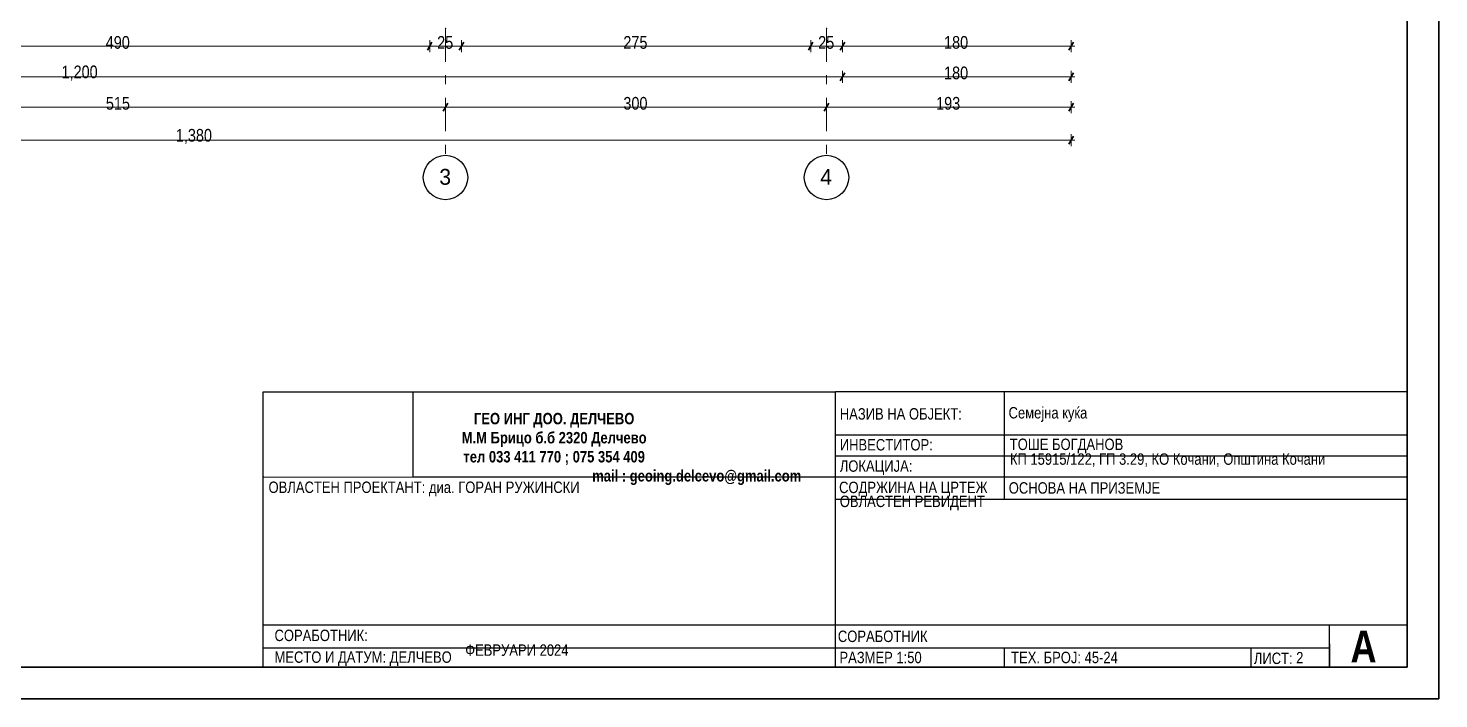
# Model space of a CAD drawing. Header units: millimetres. Extents: x -428 to 1070, y 0 to 421.
# Drawn here: x 197.9 to 420, y 0 to 105.6 of the extents above; entities that cross this region are included whole.
import ezdxf
from ezdxf.xclip import XClip

# ---------------------------------------------------------------- set-up
doc = ezdxf.new("R2010")
doc.units = ezdxf.units.MM
doc.header["$MEASUREMENT"] = 0
doc.header["$XCLIPFRAME"] = 0
doc.set_wipeout_variables(frame=1)
doc.linetypes.add('- Двойно прекъснати линии', pattern=[10.936111, 5.291667, -2.116667, 1.411111, -2.116667])
doc.linetypes.add('Wipeout_Contour', pattern=[1000, 0, -1000])
for name, color, linetype, lineweight, true_color in [('1', 7, 'Continuous', 13, 0x2b2b2b), ('45', 7, 'Continuous', 35, 0x404040), ('46', 7, 'Continuous', 35, 0x4e4e4e), ('65', 7, 'Continuous', 20, 0x4e4e4e), ('85', 7, 'Continuous', 20, 0x404040)]:
    doc.layers.add(name, color=color, linetype=linetype, lineweight=lineweight, true_color=true_color)
doc.layers.add('41', color=7, linetype='Continuous', lineweight=35)
doc.layers.add('7', color=7, linetype='Continuous', lineweight=25)
doc.styles.add('GENERATED_STYLE_4', font='GOTHIC.TTF')
doc.styles.add('GENERATED_STYLE_5', font='GOTHICB.TTF')
doc.styles.add('GENERATED_STYLE_6', font='GOTHIC.TTF')
picture_1 = doc.add_image_def('image1.jpg', size_in_pixel=(1216, 687))

# ---------------------------------------------------------------- blocks, each defined once
blk = doc.blocks.new('Drawing_1_1', base_point=(246.71, 41.62))
at = {"color": 254, "linetype": 'Wipeout_Contour', "lineweight": 0, "ltscale": 1001.123103}
blk.add_wipeout([(234.97, 34.99), (258.44, 34.99), (258.44, 48.25), (234.97, 48.25)], dxfattribs=at)
at = {"layer": '1', "color": 250, "lineweight": 13, "true_color": 0x2b2b2b}
image = blk.add_image(picture_1, insert=(234.97, 34.99), size_in_units=(23.47, 13.26), dxfattribs=at)
image.set_boundary_path([(-0.5, -0.5), (1215.5, 686.5)])
blk = doc.blocks.new('Drawing_2_1', base_point=(-1051.12, 152.34))
at = {"layer": '1', "color": 250, "linetype": '- Двойно прекъснати линии', "lineweight": 13, "true_color": 0x2b2b2b}
for p, q in [((263.58, 105.57), (263.58, 85.57)), ((323.58, 105.57), (323.58, 85.57))]:
    blk.add_line(p, q, dxfattribs=at)
for p in [(263.58, 105.57), (263.58, 105.57), (323.58, 105.57), (323.58, 105.57)]:
    blk.add_point(p, dxfattribs=at)
at = {"layer": '45', "color": 250, "linetype": 'Continuous', "lineweight": 35, "true_color": 0x404040}
for p, q in [((260.72, 102.11), (261.45, 103.36)), ((265.72, 102.11), (266.45, 103.36)), ((320.72, 102.11), (321.45, 103.36)), ((325.72, 102.11), (326.45, 103.36)), ((361.72, 102.11), (362.45, 103.36)), ((325.72, 97.3), (326.45, 98.55)), ((361.72, 97.3), (362.45, 98.55)), ((263.22, 92.51), (263.94, 93.76)), ((323.22, 92.51), (323.94, 93.76)), ((361.72, 92.51), (362.45, 93.76)), ((361.72, 87.32), (362.45, 88.57))]:
    blk.add_line(p, q, dxfattribs=at)
at = {"layer": '7', "color": 7, "linetype": 'Continuous', "lineweight": 25}
for centre in [(263.58, 82.07), (323.58, 82.07)]:
    blk.add_circle(centre, 3.5, dxfattribs=at)
at = {"layer": '85', "color": 250, "linetype": 'Continuous', "lineweight": 20, "true_color": 0x404040}
for p, q in [((261.09, 102.73), (163.04, 102.73)), ((261.09, 103.67), (261.09, 101.79)), ((266.09, 102.73), (261.09, 102.73)), ((266.09, 103.67), (266.09, 101.79)), ((321.09, 102.73), (266.09, 102.73)), ((321.09, 103.67), (321.09, 101.79)), ((326.09, 102.73), (321.09, 102.73)), ((326.09, 103.67), (326.09, 101.79)), ((362.09, 102.73), (326.09, 102.73)), ((362.09, 103.67), (362.09, 101.79)), ((362.7, 102.73), (362.09, 102.73)), ((326.09, 97.92), (86.09, 97.92)), ((326.09, 98.86), (326.09, 96.99)), ((362.09, 97.92), (326.09, 97.92)), ((362.09, 98.86), (362.09, 96.99)), ((362.7, 97.92), (362.09, 97.92)), ((263.58, 94.07), (263.58, 92.2)), ((323.58, 94.07), (323.58, 92.2)), ((362.09, 94.07), (362.09, 92.2)), ((263.58, 93.14), (160.58, 93.14)), ((323.58, 93.14), (263.58, 93.14)), ((362.09, 93.14), (323.58, 93.14)), ((362.7, 93.14), (362.09, 93.14)), ((362.09, 88.88), (362.09, 87.01)), ((362.09, 87.94), (86.09, 87.94)), ((362.7, 87.94), (362.09, 87.94))]:
    blk.add_line(p, q, dxfattribs=at)
at = {"layer": '1', "color": 250, "linetype": 'Continuous', "lineweight": 13, "true_color": 0x2b2b2b, "char_height": 2.5, "attachment_point": 1, "style": 'GENERATED_STYLE_6'}
for s, insert in [('\\A1;{\\pql;\\pt0;\\fCentury Gothic|b0|i0|c0|p34;3}', (262.6, 83.42)), ('\\A1;{\\pql;\\pt0;\\fCentury Gothic|b0|i0|c0|p34;4}', (322.6, 83.42))]:
    blk.add_mtext(s, dxfattribs=dict(at, insert=insert))
at = {"layer": '46', "color": 251, "linetype": 'Continuous', "lineweight": 35, "true_color": 0x4e4e4e, "char_height": 2, "attachment_point": 7, "style": 'GENERATED_STYLE_6'}
for s, insert in [('\\A1;{\\W0.850000x;\\pql;\\fCentury Gothic|b0|i0|c0|p34;490}', (210.07, 102.31)), ('\\A1;{\\W0.850000x;\\pql;\\fCentury Gothic|b0|i0|c0|p34;25}', (262.26, 102.31)), ('\\A1;{\\W0.850000x;\\pql;\\fCentury Gothic|b0|i0|c0|p34;275}', (291.59, 102.31)), ('\\A1;{\\W0.850000x;\\pql;\\fCentury Gothic|b0|i0|c0|p34;25}', (322.26, 102.31)), ('\\A1;{\\W0.850000x;\\pql;\\fCentury Gothic|b0|i0|c0|p34;180}', (342.09, 102.31)), ('\\A1;{\\W0.850000x;\\pql;\\fCentury Gothic|b0|i0|c0|p34;1,200}', (203.11, 97.32)), ('\\A1;{\\W0.850000x;\\pql;\\fCentury Gothic|b0|i0|c0|p34;180}', (342.09, 97.51)), ('\\A1;{\\W0.850000x;\\pql;\\fCentury Gothic|b0|i0|c0|p34;515}', (210.09, 92.72)), ('\\A1;{\\W0.850000x;\\pql;\\fCentury Gothic|b0|i0|c0|p34;300}', (291.59, 92.72)), ('\\A1;{\\W0.850000x;\\pql;\\fCentury Gothic|b0|i0|c0|p34;193}', (340.84, 92.72)), ('\\A1;{\\W0.850000x;\\pql;\\fCentury Gothic|b0|i0|c0|p34;1,380}', (221.11, 87.34))]:
    blk.add_mtext(s, dxfattribs=dict(at, insert=insert))

msp = doc.modelspace()

# ---------------------------------------------------------------- linework, layer by layer
at = {"layer": '7', "color": 7, "linetype": 'Continuous', "lineweight": 25}
for p, q in [((414.87, 48.34), (324.98, 48.34)), ((324.98, 5), (324.98, 48.34)), ((324.98, 31.42), (414.87, 31.42)), ((351.54, 8.04), (351.54, 5)), ((390.42, 8.04), (390.42, 5))]:
    msp.add_line(p, q, dxfattribs=at)
at = {"layer": '7', "color": 7, "linetype": 'Continuous', "lineweight": 25, "flags": 128}
for points in [[(234.87, 48.34), (324.98, 48.34)], [(234.87, 5), (234.87, 48.34), (324.98, 48.34)], [(351.54, 48.34), (351.54, 31.42)], [(324.98, 41.53), (414.87, 41.53)], [(324.98, 38.23), (414.87, 38.23)], [(234.87, 34.93), (324.98, 34.93)], [(324.98, 34.93), (414.87, 34.93)], [(234.87, 11.64), (414.87, 11.64)], [(402.81, 8.64), (402.81, 5), (402.81, 11.64)], [(234.87, 8.04), (402.81, 8.04)], [(234.87, 5), (414.87, 5)]]:
    msp.add_lwpolyline(points, dxfattribs=at)

# ---------------------------------------------------------------- texts
at = {"layer": '41', "color": 7, "linetype": 'Continuous', "lineweight": 35, "char_height": 1.8, "attachment_point": 4, "style": 'GENERATED_STYLE_4'}
for s, insert in [('\\A1;{\\W0.850000x;\\pql;\\fCentury Gothic|b0|i0|c204|p34;НАЗИВ НА ОБЈЕКТ:}', (325.67, 44.84)), ('\\A1;{\\W0.850000x;\\pql;\\fCentury Gothic|b0|i0|c204|p34;Семејна куќа}', (352.25, 44.76)), ('\\A1;{\\W0.850000x;\\pql;\\fCentury Gothic|b0|i0|c204|p34;ИНВЕСТИТОР:}', (325.67, 39.98)), ('\\A1;{\\W0.850000x;\\pql;\\fCentury Gothic|b0|i0|c204|p34;ТОШЕ БОГДАНОВ}', (352.44, 39.8)), ('\\A1;{\\W0.850000x;\\pql;\\fCentury Gothic|b0|i0|c204|p34;КП 15915/12\\fCentury Gothic|b0|i0|c204|p34;2\\fCentury Gothic|b0|i0|c204|p34;, ГП 3.29, КО Кочани, Општина Кочани\\P\\pql;\\fCentury Gothic|b0|i0|c204|p34;}', (352.46, 37.57)), ('\\A1;{\\W0.850000x;\\pql;\\fCentury Gothic|b0|i0|c204|p34;ЛОКАЦИЈА:}', (325.67, 36.38)), ('\\A1;{\\W0.850000x;\\pql;\\fCentury Gothic|b0|i0|c204|p34;СОДРЖИНА НА ЦРТЕЖ}', (325.56, 33.02)), ('\\A1;{\\W0.850000x;\\pql;\\fCentury Gothic|b0|i0|c204|p34;ОВЛАСТЕН РЕВИДЕНТ\\P\\pqc;\\fCentury Gothic|b0|i0|c204|p34;}', (325.67, 30.82)), ('\\A1;{\\W0.850000x;\\pql;\\fCentury Gothic|b0|i0|c204|p34;СОРАБОТНИК:}', (236.65, 9.97)), ('\\A1;{\\W0.850000x;\\pql;\\fCentury Gothic|b0|i0|c204|p34;СОРАБОТНИК}', (325.37, 9.82)), ('\\A1;{\\W0.850000x;\\pql;\\fCentury Gothic|b0|i0|c204|p34;МЕСТО И ДАТУМ: ДЕЛЧЕВО}', (236.65, 6.3)), ('\\A1;{\\W0.850000x;\\pql;\\fCentury Gothic|b0|i0|c204|p34;ФЕВРУАРИ 2024\\P\\pql;\\fCentury Gothic|b0|i0|c204|p34;}', (266.68, 7.65)), ('\\A1;{\\W0.850000x;\\pql;\\fCentury Gothic|b0|i0|c204|p34;РАЗМЕР 1:50}', (325.62, 6.49)), ('\\A1;{\\W0.850000x;\\pql;\\fCentury Gothic|b0|i0|c204|p34;ТЕХ. БРОЈ: \\fCentury Gothic|b0|i0|c204|p34;45-24}', (352.65, 6.49)), ('\\A1;{\\W0.850000x;\\pql;\\fCentury Gothic|b0|i0|c204|p34;ЛИСТ: }', (390.88, 6.36))]:
    msp.add_mtext(s, dxfattribs=dict(at, insert=insert))
at = {"layer": '46', "color": 251, "linetype": 'Continuous', "lineweight": 35, "true_color": 0x4e4e4e}
for s, insert, char_height, attachment_point, style in [('\\A1;{\\W0.850000x;\\pqc;\\fCentury Gothic|b1|i0|c204|p34;ГЕО ИНГ ДОО. ДЕЛЧЕВО\\P\\pqc;\\fCentury Gothic|b1|i0|c204|p34;М.М Брицо б.б 2320 Делчево \\P\\pqc;\\fCentury Gothic|b1|i0|c204|p34;тел 033 411 770 ; 075 354 409 \\P\\pqc;\\fCentury Gothic|b1|i0|c204|p34;                                                                               \\fCentury Gothic|b1|i0|c204|p34;mail : geoing.delcevo@gmail.com\\P\\pqc;\\fCentury Gothic|b0|i0|c204|p34;\\H1.388889x;}', (280.69, 39.33), 1.8, 5, 'GENERATED_STYLE_5'), ('\\A1;{\\W0.850000x;\\pql;\\fCentury Gothic|b0|i0|c204|p34;ОСН\\fCentury Gothic|b0|i0|c204|p34;ОВА НА ПРИЗЕМЈЕ}', (352.28, 33.18), 1.8, 4, 'GENERATED_STYLE_4'), ('\\A1;{\\W0.850000x;\\pql;\\fCentury Gothic|b1|i0|c204|p34;А}', (406.1, 8.24), 5, 4, 'GENERATED_STYLE_5'), ('\\A1;{\\W0.850000x;\\pql;\\fCentury Gothic|b0|i0|c204|p34;2}', (397.54, 6.47), 1.8, 4, 'GENERATED_STYLE_4')]:
    msp.add_mtext(s, dxfattribs=dict(at, insert=insert, char_height=char_height, attachment_point=attachment_point, style=style))

# ---------------------------------------------------------------- next in the draw order: block references
at = {"layer": '65', "color": 251, "linetype": 'Continuous', "lineweight": 20, "true_color": 0x4e4e4e}
ref = msp.add_blockref('Drawing_1_1', (246.71, 41.62), dxfattribs=at)
XClip(ref).set_block_clipping_path([(234.9708717157, 34.9940413797), (258.441805883, 48.254347114)])

# ---------------------------------------------------------------- next in the draw order: linework, layer by layer
at = {"layer": '41', "color": 7, "linetype": 'Continuous', "lineweight": 35, "flags": 128}
for points in [[(420, 297), (0, 297), (0, 0), (420, 0)], [(415, 292), (25, 292), (25, 5), (415, 5)]]:
    msp.add_lwpolyline(points, close=True, dxfattribs=at)
at = {"layer": '7', "color": 7, "linetype": 'Continuous', "lineweight": 25, "flags": 128}
msp.add_lwpolyline([(258.44, 48.34), (258.44, 34.99)], dxfattribs=at)

# ---------------------------------------------------------------- next in the draw order: texts
at = {"layer": '41', "color": 7, "linetype": 'Continuous', "lineweight": 35, "insert": (235.71, 33.04), "char_height": 1.8, "attachment_point": 4, "style": 'GENERATED_STYLE_4'}
msp.add_mtext('\\A1;{\\W0.850000x;\\pql;\\fCentury Gothic|b0|i0|c204|p34;ОВЛАСТЕН ПРОЕКТАНТ: диа. \\fCentury Gothic|b0|i0|c204|p34;ГОРАН РУЖИНСКИ}', dxfattribs=at)

# ---------------------------------------------------------------- next in the draw order: block references
at = {"layer": '65', "color": 251, "linetype": 'Continuous', "lineweight": 20, "true_color": 0x4e4e4e}
ref = msp.add_blockref('Drawing_2_1', (-1051.12, 152.34), dxfattribs=at)
XClip(ref).set_block_clipping_path([(34.9652772753, 71.1444224879), (406.424194139, 287.2604110241)])

doc.saveas('drawing.dxf')
